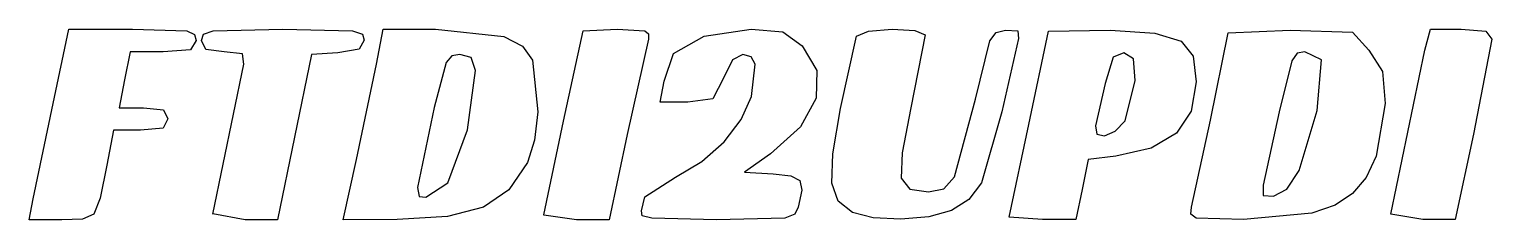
# Model space of a CAD drawing. Extents: x 0 to 21, y 0 to 2.8.
import ezdxf

# ---------------------------------------------------------------- set-up
doc = ezdxf.new("R2010")
doc.units = 0
doc.layers.add('Layer_1', color=7, linetype='CONTINUOUS')

msp = doc.modelspace()

# ---------------------------------------------------------------- linework, layer by layer
at = {"layer": 'Layer_1', "color": 7}
for points in [[(0.106101, 0.341614), (0.390735, 1.706207), (0.61727, 2.772957), (1.527558, 2.772957), (2.30383, 2.748615), (2.415878, 2.699799), (2.437601, 2.611931), (2.358509, 2.477655), (1.96598, 2.450826), (1.494602, 2.450826), (1.41502, 2.048023), (1.335684, 1.647681), (1.68574, 1.647681), (1.972081, 1.618391), (2.035795, 1.486575), (1.966712, 1.354759), (1.644486, 1.32547), (1.253177, 1.32547), (1.157728, 0.822601), (1.064234, 0.351456), (0.972937, 0.122009), (0.813043, 0.046311), (0.514251, 0.038903), (0.04849, 0.038903)], [(2.678783, 0.121903), (3.121845, 2.270062), (3.10597, 2.421404), (2.840867, 2.45072), (2.578447, 2.480009), (2.517907, 2.611825), (2.543784, 2.702154), (2.683659, 2.75097), (3.683049, 2.772931), (4.678531, 2.748589), (4.821094, 2.702234), (4.848434, 2.616773), (4.776422, 2.484957), (4.469329, 2.436141), (4.090469, 2.4118), (3.847334, 1.225431), (3.604446, 0.039062), (3.141612, 0.039062), (2.678777, 0.122062)], [(4.736874, 0.903194), (5.021752, 2.270221), (5.117198, 2.773089), (5.869305, 2.773089), (6.845991, 2.670563), (7.114269, 2.531418), (7.259759, 2.3288), (7.337142, 1.58672), (7.288564, 1.179049), (7.187257, 0.861707), (6.918736, 0.471128), (6.555745, 0.219693), (6.041647, 0.085443), (5.320788, 0.04393), (4.547445, 0.039167)], [(7.419903, 0.109944), (7.701119, 1.45255), (7.982335, 2.748774), (8.470067, 2.773116), (8.866748, 2.748774), (8.922649, 2.704853), (8.918257, 2.631616), (8.616782, 1.264589), (8.354851, 0.039167), (7.887379, 0.039167), (7.419906, 0.10751)], [(8.817686, 0.1663), (8.866263, 0.368919), (9.306883, 0.652077), (9.686231, 0.876682), (10.006748, 1.15984), (10.248663, 1.477182), (10.393663, 1.809183), (10.450541, 2.270538), (10.391223, 2.377959), (10.271608, 2.412117), (10.12148, 2.334012), (9.99381, 2.07038), (9.840753, 1.772564), (9.482641, 1.728617), (9.089623, 1.728617), (9.14577, 2.028867), (9.279054, 2.424341), (9.718452, 2.675775), (10.391467, 2.773407), (10.844049, 2.734354), (11.122579, 2.53663), (11.333979, 2.18267), (11.322496, 1.784762), (11.097428, 1.374656), (10.66706, 0.984077), (10.297719, 0.722879), (10.707095, 0.698538), (10.960968, 0.671682), (11.089371, 0.60334), (11.116467, 0.464195), (11.065694, 0.22009), (11.01687, 0.117564), (10.873333, 0.063853), (9.892985, 0.039511), (8.967073, 0.061472), (8.827931, 0.09809), (8.817691, 0.166432)], [(11.841002, 0.144472), (11.638635, 0.305577), (11.547824, 0.564341), (11.561741, 0.986643), (11.672811, 1.633552), (11.899591, 2.673447), (12.072664, 2.74425), (12.409051, 2.773539), (12.736889, 2.756341), (12.884334, 2.692867), (12.67635, 1.645643), (12.552588, 0.998761), (12.542348, 0.635037), (12.662938, 0.476366), (12.931459, 0.442182), (13.149696, 0.481235), (13.304705, 0.656998), (13.603984, 1.767696), (13.811966, 2.607433), (13.90351, 2.727052), (14.037037, 2.758802), (14.213528, 2.751393), (14.220355, 2.639104), (13.982835, 1.589419), (13.688924, 0.571484), (13.509991, 0.329813), (13.260022, 0.173576), (12.938529, 0.080813), (12.533305, 0.046629), (12.136868, 0.066208), (11.841007, 0.144313)], [(14.089756, 0.075971), (14.370969, 1.406353), (14.652185, 2.746525), (15.535134, 2.761077), (16.175925, 2.714696), (16.550148, 2.602406), (16.72493, 2.38513), (16.768382, 2.018971), (16.697347, 1.599103), (16.482771, 1.284195), (16.122709, 1.066945), (15.615692, 0.94976), (15.221697, 0.903379), (15.132106, 0.471313), (15.042764, 0.041681), (14.566259, 0.041681), (14.089756, 0.075865)], [(16.701744, 0.222313), (16.971974, 1.467287), (17.223898, 2.719564), (18.114414, 2.758643), (19.005174, 2.731788), (19.239519, 2.47059), (19.433832, 2.167879), (19.472157, 1.706524), (19.345707, 0.952221), (19.199974, 0.647076), (19.008347, 0.415168), (18.755936, 0.249168), (18.42297, 0.134444), (17.443352, 0.044115), (16.766191, 0.063694), (16.690515, 0.117405), (16.701733, 0.222366)], [(19.554268, 0.119839), (20.044442, 2.470643), (20.123048, 2.773327), (20.561958, 2.773327), (20.918115, 2.746472), (21.001359, 2.631748), (20.740158, 1.267156), (20.478471, 0.041734), (20.01637, 0.041734), (19.554268, 0.119839)], [(6.0436, 0.568865), (6.326279, 1.330497), (6.441744, 2.179997), (6.380961, 2.365524), (6.216429, 2.411905), (6.102674, 2.392326), (6.021872, 2.297129), (5.84831, 1.647786), (5.612989, 0.502904), (5.633256, 0.373549), (5.728459, 0.361378), (6.043608, 0.568865)], [(15.750929, 1.457524), (15.89349, 2.038498), (15.86688, 2.348538), (15.730667, 2.433972), (15.575412, 2.372932), (15.463855, 1.992116), (15.324224, 1.386721), (15.341316, 1.267103), (15.453851, 1.245142), (15.608128, 1.31105), (15.750934, 1.457524)], [(18.241584, 0.747221), (18.498876, 1.606485), (18.559905, 2.333932), (18.324582, 2.451117), (18.215708, 2.429156), (18.135885, 2.319301), (17.953534, 1.586985), (17.728709, 0.534866), (17.726857, 0.385958), (17.876495, 0.376168), (18.063485, 0.478695), (18.241685, 0.747221)]]:
    msp.add_lwpolyline(points, close=True, dxfattribs=at)

doc.saveas('drawing.dxf')
